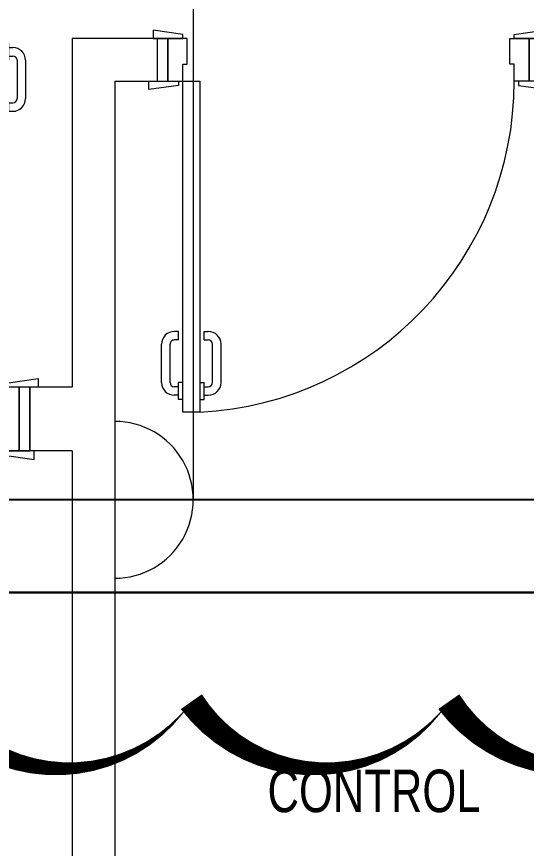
# Model space of a CAD drawing. Header units: metres. Extents: x 75097 to 220762, y -1557923 to -1361206.
# Drawn here: x 103190 to 104390, y -1441658 to -1439701 of the extents above; entities that cross this region are included whole.
import ezdxf

# ---------------------------------------------------------------- set-up
doc = ezdxf.new("R2010")
doc.units = ezdxf.units.M
doc.layers.get('0').update_dxf_attribs({"lineweight": 0})
for name, color, linetype, lineweight in [('A-100 - Copy$0$72_EGR_BASE_TEXT', 8, 'Continuous', 0), ('A-100 - Copy$0$Walls', 8, 'Continuous', 0), ('A-100 - Copy$0$Wooden Joinery', 8, 'Continuous', 0), ('E-LG', 245, 'Continuous', 30)]:
    doc.layers.add(name, color=color, linetype=linetype, lineweight=lineweight)
doc.layers.add('A-100 - Copy$0$axes', color=8, linetype='Continuous')
doc.layers.add('E-POWR', color=7, linetype='Continuous', lineweight=9, true_color=0x4e7e3e)
doc.layers.add('REV 01', color=7, linetype='Continuous', lineweight=0, true_color=0xe41b4d)
doc.styles.add('A-100 - Copy$0$X3G_ENTITY_2587EA', font='swisscl.ttf', dxfattribs={"height": 200})

# ---------------------------------------------------------------- blocks, each defined once
blk = doc.blocks.new('NORMAL SOCKET')
at = {"layer": 'E-POWR'}
for p, q in [((0, 307.7), (0, 615.4)), ((-307.7, 0), (307.7, 0))]:
    blk.add_line(p, q, dxfattribs=at)
blk.add_ellipse((0, 0), major_axis=(32.8, 305.9), ratio=1, start_param=4.81904, end_param=7.960633, dxfattribs=at)
blk = doc.blocks.new('A-100 - Copy$0$A$C72370EFE')
at = {"layer": 'A-100 - Copy$0$Wooden Joinery'}
for p, q in [((-0.01, -0.03), (-0.01, -0.07)), ((0, -0.03), (-0.01, -0.03)), ((0.04, -0.03), (0.05, -0.03)), ((0.05, -0.03), (0.05, -0.07)), ((-0.01, -0.04), (-0.02, -0.04)), ((0.05, -0.04), (0.06, -0.04)), ((-0.05, -0.07), (-0.05, -0.16)), ((-0.03, -0.07), (-0.03, -0.16)), ((-0.01, -0.06), (-0.02, -0.06)), ((0, -0.07), (-0.01, -0.07)), ((0.04, -0.07), (0.05, -0.07)), ((0.05, -0.06), (0.06, -0.06)), ((0.07, -0.07), (0.07, -0.16)), ((0.09, -0.07), (0.09, -0.16)), ((-0.01, -0.17), (-0.02, -0.17)), ((-0.01, -0.17), (-0.01, -0.19)), ((0.05, -0.17), (0.06, -0.17)), ((0.05, -0.17), (0.05, -0.19)), ((-0.01, -0.19), (-0.02, -0.19)), ((0.05, -0.19), (0.06, -0.19))]:
    blk.add_line(p, q, dxfattribs=at)
for centre, radius, start, end in [((-0.02, -0.07), 0.03, 90, 180), ((0.06, -0.07), 0.03, 0, 90), ((-0.02, -0.07), 0.01, 90, 180), ((0.06, -0.07), 0.01, 0, 90), ((-0.02, -0.16), 0.03, 180, 270), ((-0.02, -0.16), 0.01, 180, 270), ((0.06, -0.16), 0.01, 270, 0), ((0.06, -0.16), 0.03, 270, 0)]:
    blk.add_arc(centre, radius, start, end, dxfattribs=at)
blk = doc.blocks.new('A-100 - Copy$0$A$C41DF7AD3')
at = {"layer": 'A-100 - Copy$0$Wooden Joinery', "elevation": 0}
for points in [[(820, 780), (820, 1559), (860, 1559), (860, 780)], [(70, 780), (70, 790), (0, 800), (0, 780)], [(870, 780), (870, 790), (940, 800), (940, 780)], [(80, 680), (80, 670), (10, 660), (10, 680)], [(860, 680), (860, 670), (930, 660), (930, 680)]]:
    blk.add_lwpolyline(points, close=True, dxfattribs=at)
for points in [[(45, 780), (45, 680), (20, 680), (20, 780), (45, 780)], [(45, 780), (80, 780), (80, 740), (90, 740), (90, 680), (45, 680), (45, 780)], [(895, 780), (860, 780), (860, 740), (850, 740), (850, 680), (895, 680), (895, 780)], [(895, 780), (895, 680), (920, 680), (920, 780), (895, 780)]]:
    blk.add_lwpolyline(points, dxfattribs=at)
at = {"layer": 'A-100 - Copy$0$Wooden Joinery'}
blk.add_arc((860, 780, 0), 780, 92.9397, 180, dxfattribs=at)
at = {"layer": 'A-100 - Copy$0$Wooden Joinery', "xscale": 999.9999999998856, "yscale": 999.9999999998856, "zscale": 999.9999999998856}
blk.add_blockref('A-100 - Copy$0$A$C72370EFE', (820, 1559, 0), dxfattribs=at)
blk = doc.blocks.new('A-100 - Copy$0$A$C009F45C9')
at = {"layer": 'A-100 - Copy$0$Wooden Joinery'}
for p, q in [((844, -1650), (754, -1650)), ((724, -1690), (724, -1680)), ((744, -1690), (744, -1680)), ((844, -1670), (754, -1670)), ((854, -1690), (854, -1680)), ((874, -1690), (874, -1680)), ((744, -1690), (724, -1690)), ((884, -1690), (844, -1690)), ((844, -1700), (844, -1690)), ((884, -1700), (884, -1690)), ((844, -1740), (844, -1750)), ((884, -1740), (884, -1750)), ((724, -1750), (724, -1760)), ((744, -1750), (724, -1750)), ((744, -1750), (744, -1760)), ((884, -1750), (844, -1750)), ((854, -1750), (854, -1760)), ((874, -1750), (874, -1760)), ((844, -1770), (754, -1770)), ((844, -1790), (754, -1790))]:
    blk.add_line(p, q, dxfattribs=at)
for points in [[(75, -50), (85, -50), (95, 20), (75, 20)], [(-75, -60), (-85, -60), (-95, 10), (-75, 10)], [(75, -100), (914, -100), (914, -60), (75, -60)], [(75, -1700), (914, -1700), (914, -1740), (75, -1740)], [(75, -1700), (914, -1700), (914, -1740), (75, -1740)], [(-75, -1740), (-85, -1740), (-95, -1810), (-75, -1810)], [(75, -1750), (85, -1750), (95, -1820), (75, -1820)]]:
    blk.add_lwpolyline(points, close=True, dxfattribs=at)
for points in [[(75, -25), (-75, -25), (-75, 0), (75, 0), (75, -25)], [(75, -25), (75, -60), (35, -60), (35, -70), (-75, -70), (-75, -25), (75, -25)], [(75, -1775), (75, -1740), (35, -1740), (35, -1730), (-75, -1730), (-75, -1775), (75, -1775)], [(75, -1775), (-75, -1775), (-75, -1800), (75, -1800), (75, -1775)]]:
    blk.add_lwpolyline(points, dxfattribs=at)
for centre, radius, start, end in [((75, -60), 840, 270, 357.2706), ((75, -1740), 840, 2.7294, 90), ((754, -1680), 30, 90, 180), ((844, -1680), 30, 0, 90), ((754, -1680), 10, 90, 180), ((844, -1680), 10, 0, 90), ((754, -1760), 30, 180, 270), ((754, -1760), 10, 180, 270), ((844, -1760), 10, 270, 0), ((844, -1760), 30, 270, 0)]:
    blk.add_arc(centre, radius, start, end, dxfattribs=at)
blk = doc.blocks.new('A-100 - Copy')
at = {"layer": 'A-100 - Copy$0$axes'}
blk.add_line((178675.3, -1440837.7, 2.4), (83612.8, -1440837.7, 2.4), dxfattribs=at)
at = {"layer": 'A-100 - Copy$0$Walls'}
for p, q in [((103521.5, -1439752.7, 2.4), (103321.5, -1439752.7, 2.4)), ((103321.5, -1439752.7, 2.4), (103321.5, -1440572.7, 2.4)), ((103521.5, -1439752.7, 2.4), (103521.5, -1439852.7, 2.4)), ((103421.5, -1439852.7, 2.4), (103421.5, -1442722.7, 2.4)), ((103421.5, -1439852.7, 2.4), (103521.5, -1439852.7, 2.4)), ((103221.5, -1440572.7, 2.4), (103221.5, -1440722.7, 2.4)), ((103321.5, -1440572.7, 2.4), (103221.5, -1440572.7, 2.4)), ((103321.5, -1440722.7, 2.4), (103221.5, -1440722.7, 2.4)), ((103321.5, -1440722.7, 2.4), (103321.5, -1442822.7, 2.4))]:
    blk.add_line(p, q, dxfattribs=at)
at = {"layer": 'A-100 - Copy$0$Wooden Joinery'}
for name, p, rotation in [('A-100 - Copy$0$A$C009F45C9', (101421.5, -1440647.7, 2.4), 90), ('A-100 - Copy$0$A$C41DF7AD3', (104441.5, -1439072.7, 2.4), 180)]:
    blk.add_blockref(name, p, dxfattribs=dict(at, rotation=rotation))
at = {"layer": 'A-100 - Copy$0$72_EGR_BASE_TEXT', "insert": (104031.5, -1441472.5, 2.4), "char_height": 100, "attachment_point": 2, "style": 'A-100 - Copy$0$X3G_ENTITY_2587EA'}
blk.add_mtext('CONTROL', dxfattribs=at)

msp = doc.modelspace()

# ---------------------------------------------------------------- linework, layer by layer
at = {"layer": 'E-LG', "color": 1, "elevation": 2.4}
msp.add_lwpolyline([(114746.9, -1445718.4), (114465.1, -1445519.4), (114465.1, -1443721.5), (114746.9, -1443626.4), (114468.8, -1443605.6), (106420.1, -1443605.6), (106420.1, -1441071.6), (106200.3, -1440914.3), (106022.5, -1441055.5), (101024.5, -1441055.5), (101024.5, -1441865.8), (100243.2, -1441753.2), (100440.7, -1441943.9), (100440.7, -1443167.3), (99161.2, -1443167.3), (98983.7, -1443194.6)], dxfattribs=at)
at = {"layer": 'E-POWR', "const_width": 3}
msp.add_lwpolyline([(98773.7, -1442984.6), (98773.7, -1441764.1), (100243.2, -1441753.2), (100764.9, -1441753.2), (100763.9, -1440094.4), (100763.9, -1438859.7), (103606.1, -1438859.7), (103606.1, -1440837.7), (106013.5, -1440837.7), (106013.5, -1440339.6)], dxfattribs=at)

# ---------------------------------------------------------------- block references
at = {"layer": 'E-POWR', "color": 85, "xscale": 0.6, "yscale": 0.6, "zscale": 0.6, "rotation": 270}
msp.add_blockref('NORMAL SOCKET', (103421.5, -1440837.7, 2.4), dxfattribs=at)

# ---------------------------------------------------------------- next in the draw order: block references
msp.add_blockref('A-100 - Copy', (0, 0))

# ---------------------------------------------------------------- next in the draw order: linework, layer by layer
at = {"layer": 'REV 01', "elevation": 0}
msp.add_lwpolyline([(106496, -1436332.1, 0, 60.6, -0.520567), (106496, -1436937.9, 0, 60.6, -0.520567), (106496, -1437543.6, 0, 60.6, -0.520567), (106496, -1438149.4, 0, 60.6, -0.520567), (106496, -1438755.2, 0, 60.6, -0.520567), (106496, -1439360.9, 0, 60.6, -0.520567), (106496, -1439966.7, 0, 60.6, -0.520567), (106496, -1440572.4, 0, 60.6, -0.520567), (106496, -1441178.2, 0, 60.6, -0.520567), (106024.7, -1441312.6, 0, 60.6, -0.520567), (105418.9, -1441312.6, 0, 60.6, -0.520567), (104813.2, -1441312.6, 0, 60.6, -0.520567), (104207.4, -1441312.6, 0, 60.6, -0.520567), (103601.6, -1441312.6, 0, 60.6, -0.520567), (102995.9, -1441312.6, 0, 60.6, -0.520567)], format="xyseb", dxfattribs=at)

doc.saveas('drawing.dxf')
